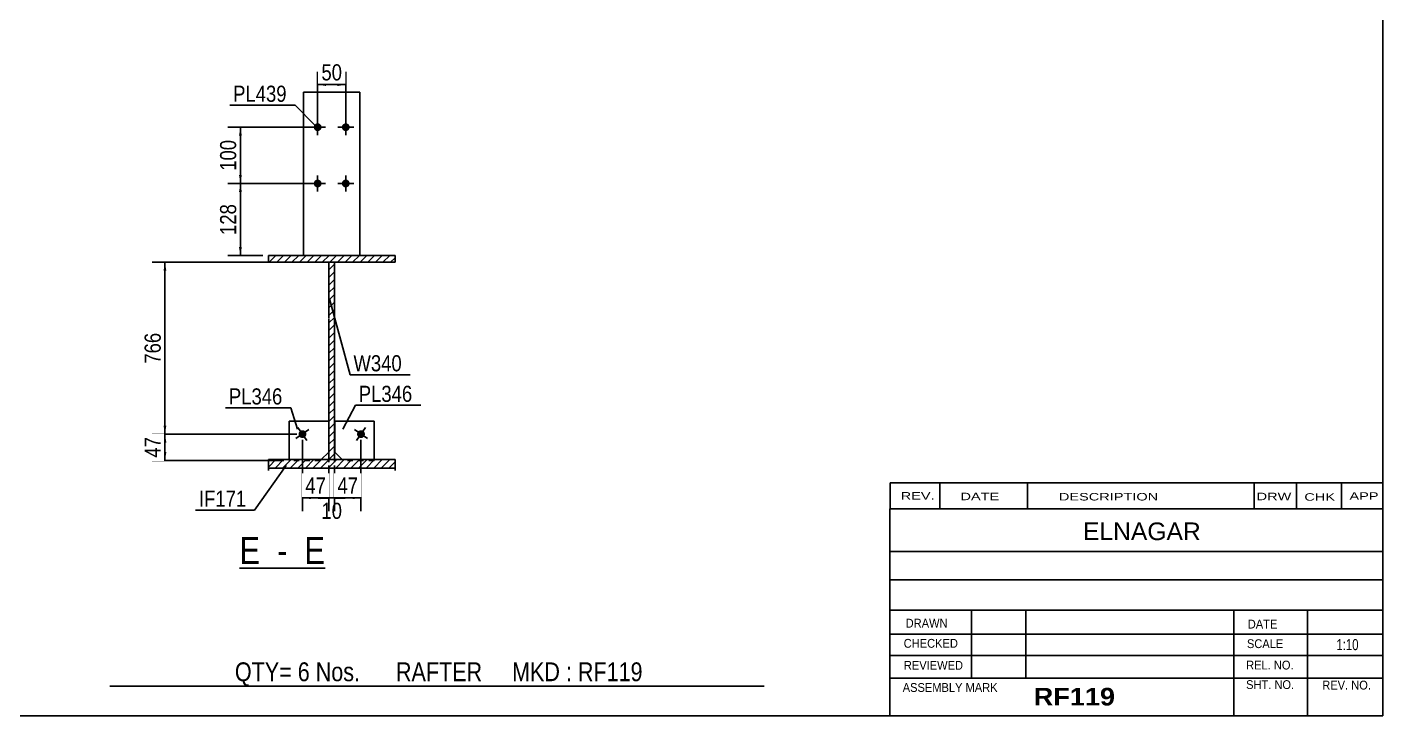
# Model space of a CAD drawing. Header units: millimetres. Extents: x -29 to 374, y -191 to 86.
# Drawn here: x 132.7 to 373.5, y -191.1 to -68.7 of the extents above; entities that cross this region are included whole.
import ezdxf

# ---------------------------------------------------------------- set-up
doc = ezdxf.new("R2010")
doc.units = ezdxf.units.MM
doc.linetypes.add('DXK_LINE_DOT1', pattern=[1.8814, 0.9407, -0.9407])
doc.styles.add('Arial', font='ARIAL.TTF', dxfattribs={"height": 0.2})
doc.styles.add('Arial Bold', font='ARIALBD.TTF', dxfattribs={"height": 0.2})
doc.styles.add('Arial Narrow', font='ARIALN.TTF', dxfattribs={"height": 0.2})

# ---------------------------------------------------------------- blocks, each defined once
blk = doc.blocks.new('Unknown-623699671-1210')
at = {"color": 5, "linetype": 'Continuous'}
for p, q in [((373.51, -191.08), (373.51, 85.92)), ((-26.49, -191.08), (373.51, -191.08))]:
    blk.add_line(p, q, dxfattribs=at)
blk = doc.blocks.new('Unknown-623699671-13 - 1526')
at = {"color": 7, "linetype": 'Continuous'}
blk.add_line((170.44, -164.84), (185.62, -164.84), dxfattribs=at)
at = {"color": 0, "linetype": 'Continuous'}
for points in [[(174.1, -164.09), (174.1, -159.09), (170.44, -159.09), (170.44, -164.09)], [(180.46, -164.09), (180.46, -159.09), (175.6, -159.09), (175.6, -164.09)], [(185.62, -164.09), (185.62, -159.09), (181.96, -159.09), (181.96, -164.09)]]:
    blk.add_wipeout(points, dxfattribs=at)
at = {"color": 6, "linetype": 'Continuous', "style": 'Arial Narrow'}
for s, height, p in [('E', 4.77, (170.44, -164.09)), ('E', 4.77, (181.96, -164.09)), (' - ', 4.772, (175.6, -164.09))]:
    blk.add_text(s, height=height, dxfattribs=at).set_placement(p)
blk = doc.blocks.new('Bolt-623699671-1583 - 1526')
at = {"linetype": 'Continuous'}
blk.add_hatch(color=3, dxfattribs=at).paths.add_polyline_path([(182.19, -140.64, -1), (181.03, -141.43, -1)])
at = {"color": 3, "linetype": 'Continuous'}
for p, q in [((182.76, -140.24), (180.46, -141.83)), ((180.82, -139.88), (182.4, -142.19))]:
    blk.add_line(p, q, dxfattribs=at)
blk = doc.blocks.new('Part-623699671-1559 - 1526')
at = {"color": 2, "linetype": 'Continuous'}
for p, q in [((181.81, -80.32), (191.81, -80.32)), ((181.81, -80.32), (181.81, -109.32)), ((191.81, -80.32), (191.81, -109.32))]:
    blk.add_line(p, q, dxfattribs=at)
at = {"color": 7, "linetype": 'DXK_LINE_DOT1'}
for p, q in [((191.81, -80.32), (181.81, -80.32)), ((191.81, -109.32), (181.81, -109.32))]:
    blk.add_line(p, q, dxfattribs=at)
blk = doc.blocks.new('Bolt-623699671-1582 - 1526')
at = {"linetype": 'Continuous'}
for points in [[(185.01, -86.52, -1), (183.61, -86.52, -1)], [(190.01, -86.52, -1), (188.61, -86.52, -1)], [(185.01, -96.52, -1), (183.61, -96.52, -1)], [(190.01, -96.52, -1), (188.61, -96.52, -1)]]:
    blk.add_hatch(color=3, dxfattribs=at).paths.add_polyline_path(points)
at = {"color": 3, "linetype": 'Continuous'}
for p, q in [((185.71, -86.52), (182.91, -86.52)), ((184.31, -85.12), (184.31, -87.92)), ((190.71, -86.52), (187.91, -86.52)), ((189.31, -85.12), (189.31, -87.92)), ((184.31, -95.12), (184.31, -97.92)), ((189.31, -95.12), (189.31, -97.92)), ((185.71, -96.52), (182.91, -96.52)), ((190.71, -96.52), (187.91, -96.52))]:
    blk.add_line(p, q, dxfattribs=at)
blk = doc.blocks.new('Part-623699671-1558 - 1526')
at = {"linetype": 'Continuous'}
h = blk.add_hatch(dxfattribs=at)
h.set_pattern_fill('', scale=0.3, style=0, pattern_type=0)
h.set_pattern_definition([(45, (175.5609, -145.5545), (-0.67352, 0.67352), [])])
h.paths.add_polyline_path([(198.06, -145.55), (175.56, -145.55), (175.56, -147.06), (198.06, -147.06)])
at = {"color": 7, "linetype": 'DXK_LINE_DOT1'}
for p, q in [((175.56, -146.01), (175.56, -145.55)), ((198.06, -146.01), (198.06, -145.55))]:
    blk.add_line(p, q, dxfattribs=at)
at = {"color": 2, "linetype": 'Continuous'}
for p, q in [((175.56, -145.55), (198.06, -145.55)), ((175.56, -147.06), (175.56, -145.55)), ((198.06, -145.55), (198.06, -147.06)), ((175.56, -147.51), (175.56, -147.06)), ((198.06, -147.06), (175.56, -147.06)), ((198.06, -147.51), (198.06, -147.06))]:
    blk.add_line(p, q, dxfattribs=at)
blk = doc.blocks.new('Part-623699671-1581 - 1526')
at = {"color": 2, "linetype": 'Continuous'}
for p, q in [((179.28, -138.73), (186.28, -138.73)), ((179.28, -145.55), (179.28, -138.73)), ((186.28, -138.73), (186.28, -144.23)), ((184.96, -145.55), (186.28, -144.23))]:
    blk.add_line(p, q, dxfattribs=at)
at = {"color": 7, "linetype": 'DXK_LINE_DOT1'}
for p, q in [((179.28, -138.73), (186.28, -138.73)), ((179.28, -145.73), (179.28, -145.55)), ((184.78, -145.73), (179.28, -145.73)), ((184.96, -145.55), (184.78, -145.73))]:
    blk.add_line(p, q, dxfattribs=at)
blk = doc.blocks.new('Bolt-623699671-1584 - 1526')
at = {"linetype": 'Continuous'}
blk.add_hatch(color=3, dxfattribs=at).paths.add_polyline_path([(192.59, -141.43, -1), (191.43, -140.64, -1)])
at = {"color": 3, "linetype": 'Continuous'}
for p, q in [((193.16, -141.83), (190.86, -140.24)), ((192.8, -139.88), (191.22, -142.19))]:
    blk.add_line(p, q, dxfattribs=at)
blk = doc.blocks.new('Part-623699671-1603 - 1526')
at = {"linetype": 'Continuous'}
h = blk.add_hatch(dxfattribs=at)
h.set_pattern_fill('', scale=0.3, style=0, pattern_type=0)
h.set_pattern_definition([(45, (175.5609, -109.3188), (-0.67352, 0.67352), [])])
h.paths.add_polyline_path([(198.06, -109.32), (175.56, -109.32), (175.56, -110.52), (198.06, -110.52)])
at = {"color": 2, "linetype": 'Continuous'}
for p, q in [((175.56, -109.32), (198.06, -109.32)), ((175.56, -110.52), (175.56, -109.32)), ((198.06, -110.52), (175.56, -110.52)), ((198.06, -109.32), (198.06, -110.52))]:
    blk.add_line(p, q, dxfattribs=at)
blk = doc.blocks.new('Part-623699671-1625 - 1526')
at = {"linetype": 'Continuous'}
h = blk.add_hatch(dxfattribs=at)
h.set_pattern_fill('', scale=0.3, style=0, pattern_type=0)
h.set_pattern_definition([(45, (186.3109, -110.5188), (-0.67352, 0.67352), [])])
h.paths.add_polyline_path([(187.31, -110.52), (186.31, -110.52), (186.31, -145.55), (187.31, -145.55)])
at = {"color": 2, "linetype": 'Continuous'}
for p, q in [((186.31, -110.52), (187.31, -110.52)), ((186.31, -120.52), (186.31, -110.52)), ((187.31, -110.52), (187.31, -120.52)), ((186.31, -145.55), (186.31, -120.62)), ((187.31, -120.62), (187.31, -145.55)), ((187.31, -145.55), (186.31, -145.55))]:
    blk.add_line(p, q, dxfattribs=at)
at = {"color": 7, "linetype": 'DXK_LINE_DOT1'}
for p, q in [((186.31, -146.01), (186.31, -145.55)), ((187.31, -146.01), (187.31, -145.55))]:
    blk.add_line(p, q, dxfattribs=at)
blk = doc.blocks.new('Part-623699671-1631 - 1526')
at = {"color": 2, "linetype": 'Continuous'}
for p, q in [((187.34, -144.23), (187.34, -138.73)), ((187.34, -138.73), (194.34, -138.73)), ((194.34, -138.73), (194.34, -145.55)), ((188.66, -145.55), (187.34, -144.23))]:
    blk.add_line(p, q, dxfattribs=at)
at = {"color": 7, "linetype": 'DXK_LINE_DOT1'}
for p, q in [((187.34, -138.73), (194.34, -138.73)), ((188.84, -145.73), (188.66, -145.55)), ((194.34, -145.73), (188.84, -145.73)), ((194.34, -145.55), (194.34, -145.73))]:
    blk.add_line(p, q, dxfattribs=at)
blk = doc.blocks.new('StraightDimension-623699671-4747 - 1526')
at = {"linetype": 'Continuous'}
for points in [[(170.34, -88.02), (170.59, -86.52), (170.84, -88.02)], [(170.84, -95.02), (170.59, -96.52), (170.34, -95.02)]]:
    blk.add_hatch(color=7, dxfattribs=at).paths.add_polyline_path(points)
at = {"color": 7, "linetype": 'Continuous'}
for p, q in [((183.31, -86.52), (168.34, -86.52)), ((170.59, -96.52), (170.59, -86.52)), ((183.31, -96.52), (168.34, -96.52))]:
    blk.add_line(p, q, dxfattribs=at)
at = {"color": 0}
blk.add_wipeout([(170.44, -88.18), (166.24, -88.18), (166.24, -94.86), (170.44, -94.86)], dxfattribs=at)
at = {"color": 3, "style": 'Arial Narrow'}
blk.add_text('100', height=2.863, rotation=90.0002, dxfattribs=at).set_placement((169.84, -94.26))
blk = doc.blocks.new('StraightDimension-623699671-1687 - 1526')
at = {"linetype": 'Continuous'}
for points in [[(184.81, -152.09), (186.31, -152.34), (184.81, -152.59)], [(188.81, -152.59), (187.31, -152.34), (188.81, -152.09)]]:
    blk.add_hatch(color=7, dxfattribs=at).paths.add_polyline_path(points)
at = {"color": 7, "linetype": 'Continuous'}
for p, q in [((186.31, -146.58), (186.31, -154.59)), ((187.31, -146.58), (187.31, -154.59)), ((186.31, -152.34), (187.31, -152.34))]:
    blk.add_line(p, q, dxfattribs=at)
at = {"color": 0}
blk.add_wipeout([(189.24, -156.69), (189.24, -152.49), (184.38, -152.49), (184.38, -156.69)], dxfattribs=at)
at = {"color": 3, "style": 'Arial Narrow'}
blk.add_text('10', height=2.863, dxfattribs=at).set_placement((184.98, -156.09))
blk = doc.blocks.new('StraightDimension-623699671-1710 - 1526')
at = {"linetype": 'Continuous'}
for points in [[(188.81, -152.59), (187.31, -152.34), (188.81, -152.09)], [(190.51, -152.09), (192.01, -152.34), (190.51, -152.59)]]:
    blk.add_hatch(color=7, dxfattribs=at).paths.add_polyline_path(points)
at = {"color": 7, "linetype": 'Continuous'}
for p, q in [((192.01, -142.03), (192.01, -154.74)), ((187.31, -146.58), (187.31, -154.74)), ((187.31, -152.34), (192.01, -152.34))]:
    blk.add_line(p, q, dxfattribs=at)
at = {"color": 0}
blk.add_wipeout([(192.09, -152.19), (192.09, -147.99), (187.23, -147.99), (187.23, -152.19)], dxfattribs=at)
at = {"color": 3, "style": 'Arial Narrow'}
blk.add_text('47', height=2.863, dxfattribs=at).set_placement((187.83, -151.59))
blk = doc.blocks.new('StraightDimension-623699671-4725 - 1526')
at = {"linetype": 'Continuous'}
for points in [[(185.81, -79.21), (184.31, -78.96), (185.81, -78.71)], [(187.81, -78.71), (189.31, -78.96), (187.81, -79.21)]]:
    blk.add_hatch(color=7, dxfattribs=at).paths.add_polyline_path(points)
at = {"color": 7, "linetype": 'Continuous'}
for p, q in [((184.31, -85.52), (184.31, -76.71)), ((189.31, -85.52), (189.31, -76.71)), ((184.31, -78.96), (189.31, -78.96))]:
    blk.add_line(p, q, dxfattribs=at)
at = {"color": 0}
blk.add_wipeout([(189.24, -78.81), (189.24, -74.61), (184.38, -74.61), (184.38, -78.81)], dxfattribs=at)
at = {"color": 3, "style": 'Arial Narrow'}
blk.add_text('50', height=2.863, dxfattribs=at).set_placement((184.98, -78.21))
blk = doc.blocks.new('StraightDimension-623699671-1648 - 1526')
at = {"linetype": 'Continuous'}
for points in [[(156.94, -112.02), (157.19, -110.52), (157.44, -112.02)], [(157.44, -139.53), (157.19, -141.03), (156.94, -139.53)]]:
    blk.add_hatch(color=7, dxfattribs=at).paths.add_polyline_path(points)
at = {"color": 7, "linetype": 'Continuous'}
for p, q in [((185.31, -110.52), (154.94, -110.52)), ((157.19, -141.03), (157.19, -110.52)), ((180.61, -141.03), (154.94, -141.03))]:
    blk.add_line(p, q, dxfattribs=at)
at = {"color": 0}
blk.add_wipeout([(157.04, -122.43), (152.84, -122.43), (152.84, -129.12), (157.04, -129.12)], dxfattribs=at)
at = {"color": 3, "style": 'Arial Narrow'}
blk.add_text('766', height=2.863, rotation=90.0002, dxfattribs=at).set_placement((156.44, -128.52))
blk = doc.blocks.new('StraightDimension-623699671-4748 - 1526')
at = {"linetype": 'Continuous'}
for points in [[(170.34, -98.02), (170.59, -96.52), (170.84, -98.02)], [(170.84, -107.82), (170.59, -109.32), (170.34, -107.82)]]:
    blk.add_hatch(color=7, dxfattribs=at).paths.add_polyline_path(points)
at = {"color": 7, "linetype": 'Continuous'}
for p, q in [((183.31, -96.52), (168.34, -96.52)), ((170.59, -109.32), (170.59, -96.52)), ((174.56, -109.32), (168.34, -109.32))]:
    blk.add_line(p, q, dxfattribs=at)
at = {"color": 0}
blk.add_wipeout([(170.44, -99.58), (166.24, -99.58), (166.24, -106.26), (170.44, -106.26)], dxfattribs=at)
at = {"color": 3, "style": 'Arial Narrow'}
blk.add_text('128', height=2.863, rotation=90.0002, dxfattribs=at).set_placement((169.84, -105.66))
blk = doc.blocks.new('StraightDimension-623699671-1696 - 1526')
at = {"linetype": 'Continuous'}
for points in [[(183.11, -152.59), (181.61, -152.34), (183.11, -152.09)], [(184.81, -152.09), (186.31, -152.34), (184.81, -152.59)]]:
    blk.add_hatch(color=7, dxfattribs=at).paths.add_polyline_path(points)
at = {"color": 7, "linetype": 'Continuous'}
for p, q in [((181.61, -142.03), (181.61, -154.74)), ((186.31, -146.58), (186.31, -154.74)), ((181.61, -152.34), (186.31, -152.34))]:
    blk.add_line(p, q, dxfattribs=at)
at = {"color": 0}
blk.add_wipeout([(186.39, -152.19), (186.39, -147.99), (181.53, -147.99), (181.53, -152.19)], dxfattribs=at)
at = {"color": 3, "style": 'Arial Narrow'}
blk.add_text('47', height=2.863, dxfattribs=at).set_placement((182.13, -151.59))
blk = doc.blocks.new('StraightDimension-623699671-1649 - 1526')
at = {"linetype": 'Continuous'}
for points in [[(156.94, -142.53), (157.19, -141.03), (157.44, -142.53)], [(157.44, -144.23), (157.19, -145.73), (156.94, -144.23)]]:
    blk.add_hatch(color=7, dxfattribs=at).paths.add_polyline_path(points)
at = {"color": 7, "linetype": 'Continuous'}
for p, q in [((180.61, -141.03), (154.94, -141.03)), ((157.19, -145.73), (157.19, -141.03)), ((178.28, -145.73), (154.94, -145.73))]:
    blk.add_line(p, q, dxfattribs=at)
at = {"color": 0}
blk.add_wipeout([(157.04, -140.95), (152.84, -140.95), (152.84, -145.81), (157.04, -145.81)], dxfattribs=at)
at = {"color": 3, "style": 'Arial Narrow'}
blk.add_text('47', height=2.863, rotation=90.0002, dxfattribs=at).set_placement((156.44, -145.21))
blk = doc.blocks.new('CBS_CALLOFF-623699671-7254')
at = {"color": 7, "linetype": 'Continuous'}
blk.add_line((147.38, -185.81), (263.62, -185.83), dxfattribs=at)
at = {"color": 3, "linetype": 'Continuous', "style": 'Arial Narrow'}
blk.add_text('QTY= 6 Nos.      RAFTER     MKD : RF119', height=3.3405, dxfattribs=at).set_placement((169.61, -184.92))
blk = doc.blocks.new('CBS_NAME_BLOG-623699671-7255')
at = {"color": 7, "linetype": 'Continuous'}
for p, q in [((285.91, -154.33), (373.43, -154.33)), ((285.91, -191.04), (285.91, -154.33)), ((285.92, -161.87), (373.43, -161.87)), ((285.99, -166.92), (373.51, -166.92)), ((285.91, -172.29), (373.43, -172.29)), ((300.44, -184.4), (300.44, -172.3)), ((310.12, -184.38), (310.12, -172.31)), ((347.04, -191.04), (347.04, -172.31)), ((360.09, -191.04), (360.09, -172.3)), ((285.92, -176.59), (373.51, -176.57)), ((285.91, -180.34), (373.43, -180.34)), ((285.91, -184.38), (373.43, -184.38)), ((285.91, -191.08), (373.51, -191.08))]:
    blk.add_line(p, q, dxfattribs=at)
at = {"color": 3, "linetype": 'Continuous', "style": 'Arial'}
blk.add_text('ELNAGAR', height=3.133, dxfattribs=at).set_placement((320.24, -159.86))
at = {"color": 3, "linetype": 'Continuous'}
for s, height, style, width, p in [('DRAWN', 1.566, 'Arial', 0.9, (288.75, -175.4)), ('DATE', 1.566, 'Arial', 0.9, (349.51, -175.56)), ('CHECKED', 1.566, 'Arial', 0.9, (288.4, -178.98)), ('SCALE', 1.566, 'Arial', 0.9, (349.36, -179.04)), ('1:10', 1.957, 'Arial Narrow', 0.9, (365.25, -179.4)), ('REVIEWED', 1.566, 'Arial', 0.9, (288.43, -182.89)), ('REL. NO.', 1.566, 'Arial', 0.9, (349.22, -182.84)), ('ASSEMBLY MARK', 1.5663, 'Arial', 0.9, (288.22, -186.82)), ('SHT. NO.', 1.566, 'Arial', 0.9, (349.21, -186.31)), ('REV. NO.', 1.566, 'Arial', 0.9, (362.74, -186.4)), ('RF119', 3.131, 'Arial Bold', 1.1, (311.49, -189.23))]:
    blk.add_text(s, height=height, dxfattribs=dict(at, style=style, width=width)).set_placement(p)
blk = doc.blocks.new('CBS_REVISION-623699671-7256')
at = {"color": 7, "linetype": 'Continuous'}
for p, q in [((286, -149.7), (373.5, -149.7)), ((286, -149.7), (286, -154.33)), ((294.79, -149.7), (294.79, -154.33)), ((310.39, -149.7), (310.39, -154.27)), ((350.65, -149.7), (350.65, -154.33)), ((358.19, -149.7), (358.19, -154.33)), ((366.13, -149.7), (366.13, -154.33)), ((286, -154.33), (373.5, -154.33))]:
    blk.add_line(p, q, dxfattribs=at)
at = {"color": 7, "style": 'Arial Narrow', "width": 1.7}
for s, height, p in [('REV.', 1.326, (287.86, -152.66)), ('DATE', 1.326, (298.48, -152.77)), ('DESCRIPTION', 1.3257, (315.96, -152.82)), ('DRW', 1.326, (351.08, -152.77)), ('CHK', 1.326, (359.56, -152.86)), ('APP', 1.326, (367.57, -152.7))]:
    blk.add_text(s, height=height, dxfattribs=at).set_placement(p)
blk = doc.blocks.new('Mark-623699671-1554 - 1526')
at = {"color": 7, "linetype": 'Continuous'}
blk.add_line((178.74, -146.62), (173.12, -154.55), dxfattribs=at)
at = {"color": 0}
blk.add_wipeout([(171.62, -153.95), (171.62, -150.95), (163.22, -150.95), (163.22, -153.95)], dxfattribs=at)
blk.add_wipeout([(171.62, -153.95), (171.62, -150.95), (163.22, -150.95), (163.22, -153.95)], dxfattribs=at)
at = {"color": 7, "linetype": 'Continuous'}
blk.add_line((162.62, -154.55), (173.12, -154.55), dxfattribs=at)
at = {"color": 3, "style": 'Arial Narrow'}
blk.add_text('IF171', height=2.863, dxfattribs=at).set_placement((163.22, -153.95))
blk = doc.blocks.new('Mark-623699671-4770 - 1526')
at = {"color": 7, "linetype": 'Continuous'}
blk.add_line((183.84, -86.15), (180.3, -82.61), dxfattribs=at)
at = {"color": 0}
blk.add_wipeout([(178.8, -82.01), (178.8, -79.01), (169.3, -79.01), (169.3, -82.01)], dxfattribs=at)
blk.add_wipeout([(178.8, -82.01), (178.8, -79.01), (169.3, -79.01), (169.3, -82.01)], dxfattribs=at)
at = {"color": 7, "linetype": 'Continuous'}
blk.add_line((168.7, -82.61), (180.3, -82.61), dxfattribs=at)
at = {"color": 3, "style": 'Arial Narrow'}
blk.add_text('PL439', height=2.863, dxfattribs=at).set_placement((169.3, -82.01))
blk = doc.blocks.new('Mark-623699671-1577 - 1526')
at = {"color": 7, "linetype": 'Continuous'}
blk.add_line((180.71, -140.16), (179.55, -136.37), dxfattribs=at)
at = {"color": 0}
blk.add_wipeout([(178.05, -135.77), (178.05, -132.77), (168.55, -132.77), (168.55, -135.77)], dxfattribs=at)
blk.add_wipeout([(178.05, -135.77), (178.05, -132.77), (168.55, -132.77), (168.55, -135.77)], dxfattribs=at)
at = {"color": 7, "linetype": 'Continuous'}
blk.add_line((167.95, -136.37), (179.55, -136.37), dxfattribs=at)
at = {"color": 3, "style": 'Arial Narrow'}
blk.add_text('PL346', height=2.863, dxfattribs=at).set_placement((168.55, -135.77))
blk = doc.blocks.new('Mark-623699671-1621 - 1526')
at = {"color": 0}
blk.add_wipeout([(199.25, -129.88), (199.25, -126.88), (190.67, -126.88), (190.67, -129.88)], dxfattribs=at)
blk.add_wipeout([(199.25, -129.88), (199.25, -126.88), (190.67, -126.88), (190.67, -129.88)], dxfattribs=at)
at = {"color": 7, "linetype": 'Continuous'}
for p, q in [((186.43, -117.01), (190.07, -130.48)), ((190.07, -130.48), (200.75, -130.48))]:
    blk.add_line(p, q, dxfattribs=at)
at = {"color": 3, "style": 'Arial Narrow'}
blk.add_text('W340', height=2.863, dxfattribs=at).set_placement((190.67, -129.88))
blk = doc.blocks.new('Mark-623699671-1627 - 1526')
at = {"color": 0}
blk.add_wipeout([(201.12, -135.31), (201.12, -132.31), (191.62, -132.31), (191.62, -135.31)], dxfattribs=at)
blk.add_wipeout([(201.12, -135.31), (201.12, -132.31), (191.62, -132.31), (191.62, -135.31)], dxfattribs=at)
at = {"color": 7, "linetype": 'Continuous'}
for p, q in [((188.77, -140.16), (191.02, -135.91)), ((191.02, -135.91), (202.62, -135.91))]:
    blk.add_line(p, q, dxfattribs=at)
at = {"color": 3, "style": 'Arial Narrow'}
blk.add_text('PL346', height=2.863, dxfattribs=at).set_placement((191.62, -135.31))

msp = doc.modelspace()

# ---------------------------------------------------------------- block references
for name in ['Unknown-623699671-1210', 'Part-623699671-1559 - 1526', 'Bolt-623699671-1582 - 1526', 'Part-623699671-1603 - 1526', 'Part-623699671-1625 - 1526', 'Part-623699671-1581 - 1526', 'Part-623699671-1631 - 1526', 'Bolt-623699671-1583 - 1526', 'Bolt-623699671-1584 - 1526', 'Part-623699671-1558 - 1526', 'CBS_REVISION-623699671-7256', 'CBS_NAME_BLOG-623699671-7255', 'CBS_CALLOFF-623699671-7254']:
    msp.add_blockref(name, (0, 0))

# ---------------------------------------------------------------- next in the draw order: block references
for name in ['StraightDimension-623699671-4747 - 1526', 'StraightDimension-623699671-1648 - 1526', 'Mark-623699671-1627 - 1526', 'StraightDimension-623699671-1687 - 1526', 'Unknown-623699671-13 - 1526']:
    msp.add_blockref(name, (0, 0))

# ---------------------------------------------------------------- next in the draw order: block references
for name in ['StraightDimension-623699671-4725 - 1526', 'StraightDimension-623699671-4748 - 1526', 'Mark-623699671-1621 - 1526', 'StraightDimension-623699671-1710 - 1526']:
    msp.add_blockref(name, (0, 0))

# ---------------------------------------------------------------- next in the draw order: block references
for name in ['Mark-623699671-4770 - 1526', 'StraightDimension-623699671-1696 - 1526']:
    msp.add_blockref(name, (0, 0))

# ---------------------------------------------------------------- next in the draw order: block references
msp.add_blockref('StraightDimension-623699671-1649 - 1526', (0, 0))

# ---------------------------------------------------------------- next in the draw order: block references
for name in ['Mark-623699671-1577 - 1526', 'Mark-623699671-1554 - 1526']:
    msp.add_blockref(name, (0, 0))

doc.saveas('drawing.dxf')
